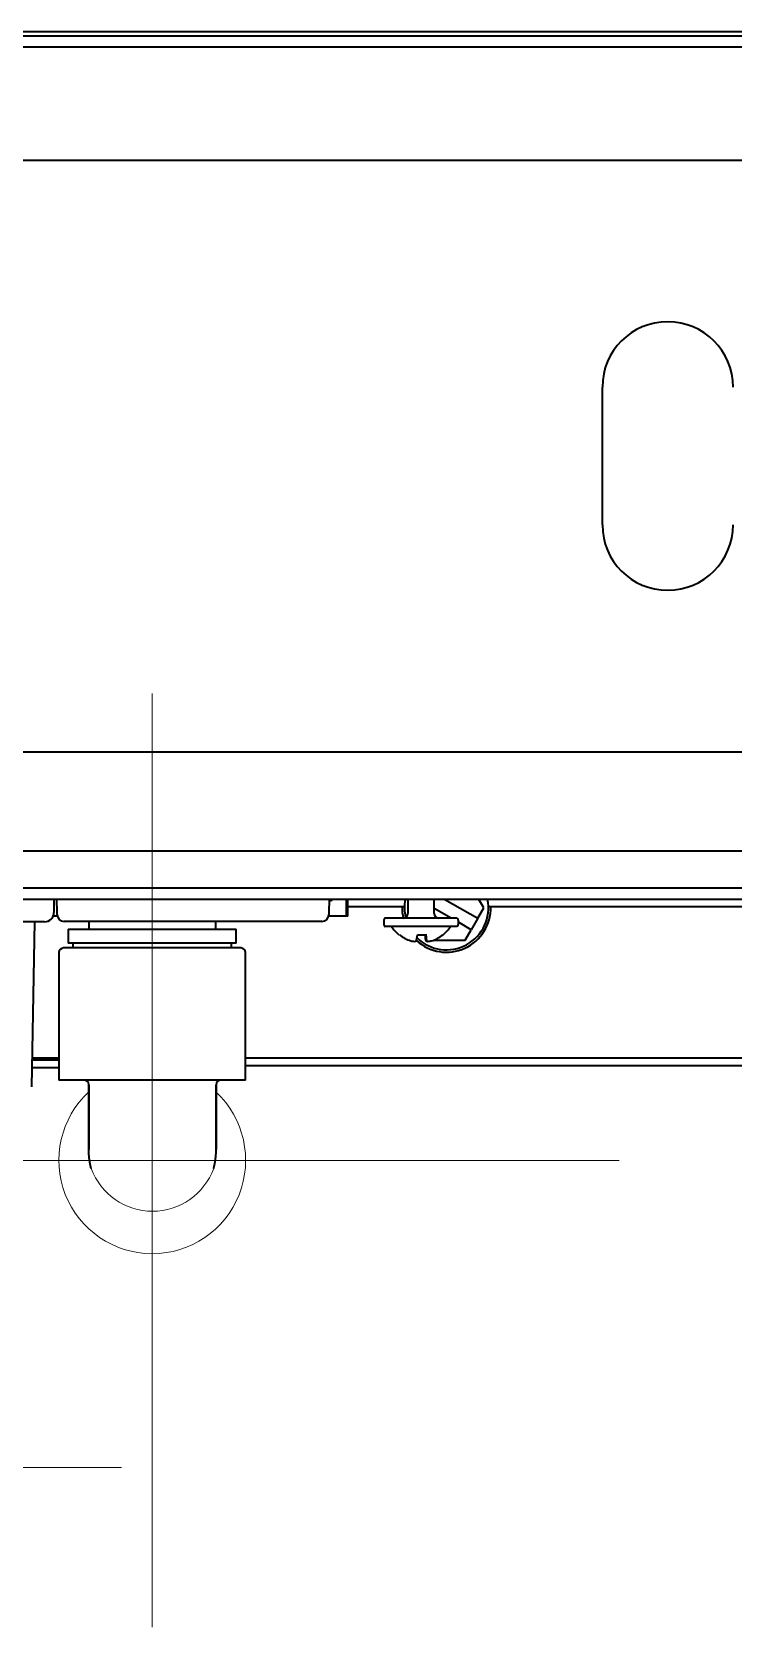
# Model space of a CAD drawing. Extents: x 53 to 4124, y 6244 to 10190.
# Drawn here: x 2342.8 to 2417.9, y 9298.4 to 9469.3 of the extents above; entities that cross this region are included whole.
import ezdxf

# ---------------------------------------------------------------- set-up
doc = ezdxf.new("R2010")
doc.units = 0
doc.header["$LTSCALE"] = 5
doc.layers.get('0').update_dxf_attribs({"linetype": 'CONTINUOUS', "lineweight": 0})
doc.layers.add('1', color=7, linetype='CONTINUOUS', true_color=0xffffff)

msp = doc.modelspace()

# ---------------------------------------------------------------- linework, layer by layer
at = {"color": 4}
for p, q in [((2355.73, 9398.44), (2355.73, 9298.44)), ((2305.73, 9348.44), (2405.73, 9348.44))]:
    msp.add_line(p, q, dxfattribs=at)
at = {"color": 6}
msp.add_line((2252.42, 9315.54), (2352.42, 9315.54), dxfattribs=at)
for centre, radius, start, end in [((2355.73, 9348.44), 10, 132.8436, 46.9023), ((2355.75, 9349.97), 6.98, 200.1021, 339.8979)]:
    msp.add_arc(centre, radius, start, end)
at = {"layer": '1', "color": 7, "linetype": 'Continuous', "lineweight": 35}
for p, q in [((2897.78, 9469.32), (2280.78, 9469.32)), ((2895.78, 9468.86), (2282.78, 9468.86)), ((2895.78, 9467.67), (2282.78, 9467.67)), ((2280.78, 9455.59), (2897.78, 9455.59)), ((2403.93, 9416.51), (2403.93, 9431.27)), ((2280.78, 9392.19), (2897.78, 9392.19)), ((2897.78, 9381.56), (2280.78, 9381.56)), ((2280.78, 9377.62), (2897.78, 9377.62)), ((2962.28, 9376.39), (2216.28, 9376.39)), ((2345.2, 9376.39), (2345.2, 9374.99)), ((2345.2, 9376.39), (2345.2, 9374.99)), ((2345.54, 9375.03), (2345.51, 9376.39)), ((2345.54, 9375.03), (2345.51, 9376.39)), ((2374.66, 9376.39), (2374.64, 9375.03)), ((2374.66, 9376.39), (2374.64, 9375.03)), ((2376.48, 9376.39), (2376.48, 9375.39)), ((2376.48, 9376.39), (2376.48, 9375.39)), ((2376.68, 9375.59), (2376.68, 9376.39)), ((2376.68, 9375.59), (2376.68, 9376.39)), ((2383.1, 9376.39), (2383.1, 9374.89)), ((2383.1, 9376.39), (2383.1, 9374.89)), ((2385.93, 9374.89), (2385.93, 9376.39)), ((2385.93, 9374.89), (2385.93, 9376.39)), ((2387.07, 9376.39), (2390.58, 9374.37)), ((2387.07, 9376.39), (2390.58, 9374.37)), ((2391.23, 9375.49), (2390.71, 9376.39)), ((2391.23, 9375.49), (2390.71, 9376.39)), ((2345.57, 9374.59), (2345.11, 9374.59)), ((2345.57, 9374.59), (2345.11, 9374.59)), ((2345.54, 9374.78), (2345.54, 9375.03)), ((2345.54, 9374.78), (2345.54, 9375.03)), ((2376.68, 9374.59), (2374.6, 9374.59)), ((2376.68, 9374.59), (2374.6, 9374.59)), ((2374.64, 9375.03), (2374.63, 9374.78)), ((2374.64, 9375.03), (2374.63, 9374.78)), ((2376.48, 9375.39), (2376.48, 9374.59)), ((2376.48, 9375.39), (2376.48, 9374.59)), ((2376.68, 9374.59), (2376.68, 9375.59)), ((2378.68, 9375.59), (2376.68, 9375.59)), ((2376.68, 9374.59), (2376.68, 9375.59)), ((2378.68, 9375.59), (2376.68, 9375.59)), ((2382.73, 9375.59), (2378.68, 9375.59)), ((2382.73, 9375.59), (2378.68, 9375.59)), ((2380.67, 9374.39), (2380.66, 9374.39)), ((2380.67, 9374.39), (2380.66, 9374.39)), ((2388.36, 9374.39), (2380.67, 9374.39)), ((2388.36, 9374.39), (2380.67, 9374.39)), ((2387.73, 9374.39), (2385.93, 9375.43)), ((2387.73, 9374.39), (2385.93, 9375.43)), ((2390.58, 9374.37), (2389.88, 9373.15)), ((2390.58, 9374.37), (2389.88, 9373.15)), ((2390.58, 9374.37), (2391.23, 9375.49)), ((2390.58, 9374.37), (2391.23, 9375.49)), ((2491.58, 9375.59), (2391.73, 9375.59)), ((2344.2, 9373.99), (2264.5, 9373.99)), ((2344.2, 9373.99), (2264.5, 9373.99)), ((2342.84, 9356.33), (2343.15, 9373.99)), ((2342.84, 9356.33), (2343.15, 9373.99)), ((2373.88, 9374.04), (2346.29, 9374.04)), ((2373.88, 9374.04), (2346.29, 9374.04)), ((2346.73, 9373.19), (2364.73, 9373.19)), ((2346.73, 9373.19), (2346.73, 9371.69)), ((2348.93, 9374.04), (2348.93, 9373.19)), ((2362.53, 9373.19), (2362.53, 9374.04)), ((2364.73, 9371.69), (2364.73, 9373.19)), ((2380.51, 9374.14), (2380.51, 9373.74)), ((2380.51, 9374.14), (2380.51, 9373.74)), ((2380.67, 9373.49), (2380.66, 9373.49)), ((2380.67, 9373.49), (2380.66, 9373.49)), ((2388.36, 9373.49), (2380.67, 9373.49)), ((2388.36, 9373.49), (2380.67, 9373.49)), ((2384.97, 9372.6), (2385.01, 9371.96)), ((2384.97, 9372.6), (2385.01, 9371.96)), ((2385.03, 9372.67), (2385.08, 9371.96)), ((2385.04, 9372.6), (2385.08, 9371.96)), ((2388.51, 9373.74), (2388.51, 9374.14)), ((2388.51, 9373.74), (2388.51, 9374.14)), ((2389.88, 9373.15), (2388.51, 9373.94)), ((2389.88, 9373.15), (2388.51, 9373.94)), ((2389.23, 9372.03), (2389.88, 9373.15)), ((2389.23, 9372.03), (2389.88, 9373.15)), ((2355.73, 9371.19), (2346.23, 9371.19)), ((2364.73, 9371.69), (2346.73, 9371.69)), ((2347.23, 9371.69), (2347.23, 9371.19)), ((2365.23, 9371.19), (2355.73, 9371.19)), ((2364.23, 9371.19), (2364.23, 9371.69)), ((2385.84, 9372.03), (2389.23, 9372.03)), ((2385.84, 9372.03), (2389.23, 9372.03)), ((2345.73, 9370.69), (2345.73, 9357.04)), ((2365.73, 9357.04), (2365.73, 9370.69)), ((2342.89, 9359.19), (2345.74, 9359.19)), ((2345.74, 9359.39), (2342.9, 9359.39)), ((2464.11, 9359.39), (2365.74, 9359.39)), ((2342.88, 9358.39), (2345.74, 9358.39)), ((2365.73, 9358.59), (2462.1, 9358.59)), ((2365.73, 9357.04), (2345.73, 9357.04)), ((2348.93, 9356.54), (2348.93, 9349.59)), ((2348.93, 9349.59), (2348.93, 9356.54)), ((2362.57, 9356.54), (2362.57, 9349.59)), ((2362.57, 9349.59), (2362.57, 9356.54)), ((2348.93, 9349.59), (2348.93, 9349.59)), ((2362.57, 9349.59), (2362.57, 9349.59))]:
    msp.add_line(p, q, dxfattribs=at)
for centre, radius, start, end in [((2410.93, 9431.27), 7, 0, 180), ((2410.93, 9416.51), 7, 180, 0), ((2372.18, 9380.49), 5, 299.7605, 304.9158), ((2372.18, 9380.49), 5, 299.7605, 304.9158), ((2387.23, 9375.49), 4.5, 168.4631, 193.2863), ((2387.23, 9375.49), 4.5, 168.4631, 193.2863), ((2387.23, 9375.49), 4.5, 225.54, 11.5369), ((2387.23, 9375.49), 4.5, 225.54, 11.5369), ((2344.2, 9374.99), 1, 270, 0), ((2344.2, 9374.99), 1, 270, 0), ((2346.29, 9374.79), 0.75, 181, 270), ((2346.29, 9374.79), 0.75, 181, 270), ((2373.88, 9374.79), 0.75, 270, 359), ((2373.88, 9374.79), 0.75, 270, 359), ((2380.8, 9374.14), 0.283, 118.0725, 180), ((2380.8, 9374.14), 0.283, 118.0725, 180), ((2387.23, 9375.49), 4.75, 178.7962, 193.3931), ((2387.23, 9375.49), 4.75, 178.7962, 193.3931), ((2382.6, 9374.89), 0.5, 270, 0), ((2382.6, 9374.89), 0.5, 270, 0), ((2387.23, 9375.49), 4.75, 227.5537, 1.2038), ((2387.23, 9375.49), 4.75, 227.5537, 1.2038), ((2386.43, 9374.89), 0.5, 180, 270), ((2386.43, 9374.89), 0.5, 180, 270), ((2388.23, 9374.14), 0.283, 0, 61.9275), ((2388.23, 9374.14), 0.283, 0, 61.9275), ((2380.8, 9373.74), 0.283, 180, 241.9275), ((2380.8, 9373.74), 0.283, 180, 241.9275), ((2384.51, 9375.49), 3.74, 212.3241, 230.6243), ((2384.51, 9375.49), 3.74, 212.3241, 230.6243), ((2384.51, 9375.49), 3.74, 309.3665, 327.6759), ((2384.51, 9375.49), 3.74, 309.3665, 327.6759), ((2388.23, 9373.74), 0.283, 298.0725, 0), ((2388.23, 9373.74), 0.283, 298.0725, 0), ((2346.23, 9370.69), 0.5, 90, 180), ((2365.23, 9370.69), 0.5, 0, 90), ((2348.43, 9356.54), 0.5, 0, 90), ((2348.43, 9356.54), 0.5, 0, 90), ((2363.07, 9356.54), 0.5, 90, 180), ((2363.07, 9356.54), 0.5, 90, 180)]:
    msp.add_arc(centre, radius, start, end, dxfattribs=at)
for centre, major_axis, ratio, start_param, end_param in [((2371.92, 9381), (3.89, -3.89), 0.998783, 6.017583, 6.078404), ((2371.92, 9381), (3.89, -3.89), 0.998783, 6.017583, 6.078404), ((2384.52, 9375.51), (3.65, -0.74), 0.997279, 4.242506, 4.615227), ((2384.52, 9375.51), (3.65, -0.74), 0.997279, 4.242506, 4.615227), ((2384.22, 9375.51), (0.27, 3.72), 0.049459, 3.443122, 3.815843), ((2384.22, 9375.51), (0.27, 3.72), 0.049459, 3.443122, 3.815843), ((2384.81, 9375.51), (0.27, -3.72), 0.049459, 5.608935, 5.981656), ((2384.81, 9375.51), (0.27, -3.72), 0.049459, 5.608935, 5.981656), ((2384.81, 9375.51), (0.27, -3.72), 0.014663, 0.29688, 0.669601), ((2384.81, 9375.51), (0.27, -3.72), 0.014663, 0.29688, 0.669601), ((2384.53, 9375.51), (3.08, -2.11), 0.99616, 5.612445, 5.985167), ((2384.53, 9375.51), (3.08, -2.11), 0.99616, 5.612445, 5.985167), ((2384.27, 9375.55), (0.86, 3.59), 0.915338, 3.146889, 3.263755), ((2384.27, 9375.55), (0.86, 3.59), 0.915338, 3.146889, 3.263755), ((2383.97, 9375.55), (0.39, 3.67), 0.44953, 3.283844, 3.400709), ((2383.97, 9375.55), (0.39, 3.67), 0.44953, 3.283844, 3.400709), ((2385.06, 9375.55), (0.39, -3.67), 0.44953, 6.024068, 6.140934), ((2385.06, 9375.55), (0.39, -3.67), 0.44953, 6.024068, 6.140934), ((2385.08, 9375.55), (0.38, -3.67), 0.391513, 6.031434, 6.1483), ((2385.08, 9375.55), (0.38, -3.67), 0.391513, 6.031434, 6.1483), ((2384.79, 9375.55), (0.76, -3.61), 0.888284, 6.193762, 6.310628), ((2384.79, 9375.55), (0.76, -3.61), 0.888284, 6.193762, 6.310628)]:
    msp.add_ellipse(centre, major_axis=major_axis, ratio=ratio, start_param=start_param, end_param=end_param, dxfattribs=at)
for points, knots in [([(2384.12, 9372.6), (2384.2, 9372.6), (2384.28, 9372.6), (2384.39, 9372.6), (2384.43, 9372.6), (2384.51, 9372.6), (2384.55, 9372.6), (2384.67, 9372.6), (2384.75, 9372.6), (2384.86, 9372.6), (2384.9, 9372.6), (2384.98, 9372.6), (2385.02, 9372.6), (2385.06, 9372.6)], [0, 0, 0, 0, 0.25, 0.25, 0.375, 0.375, 0.5, 0.5, 0.75, 0.75, 0.875, 0.875, 1, 1, 1, 1]), ([(2384.12, 9372.6), (2384.2, 9372.6), (2384.28, 9372.6), (2384.39, 9372.6), (2384.43, 9372.6), (2384.51, 9372.6), (2384.55, 9372.6), (2384.67, 9372.6), (2384.75, 9372.6), (2384.86, 9372.6), (2384.9, 9372.6), (2384.98, 9372.6), (2385.02, 9372.6), (2385.06, 9372.6)], [0, 0, 0, 0, 0.25, 0.25, 0.375, 0.375, 0.5, 0.5, 0.75, 0.75, 0.875, 0.875, 1, 1, 1, 1]), ([(2386.77, 9372.56), (2386.77, 9372.56), (2386.77, 9372.56), (2386.78, 9372.56), (2386.79, 9372.56), (2386.8, 9372.56), (2386.83, 9372.57), (2386.86, 9372.58), (2386.88, 9372.6), (2386.88, 9372.6)], [0, 0, 0, 0, 0.116365, 0.17224, 0.226659, 0.351899, 0.563672, 0.864418, 1, 1, 1, 1]), ([(2386.77, 9372.56), (2386.77, 9372.56), (2386.77, 9372.56), (2386.77, 9372.56), (2386.78, 9372.56), (2386.79, 9372.56), (2386.83, 9372.57), (2386.86, 9372.58), (2386.88, 9372.6), (2386.88, 9372.6)], [0, 0, 0, 0, 0.033866, 0.116784, 0.170281, 0.233273, 0.407021, 0.90538, 1, 1, 1, 1])]:
    msp.add_open_spline(points, degree=3, knots=knots, dxfattribs=at)
for points in [[(2349.19, 9347.57), (2349.02, 9348.24), (2348.93, 9348.92), (2348.93, 9349.59)], [(2362.31, 9347.57), (2362.48, 9348.24), (2362.57, 9348.92), (2362.57, 9349.59)]]:
    msp.add_rational_spline(points, [1.07372332759, 1.09955824474, 1.13218317293, 1.17159811216], degree=3, dxfattribs=at)

doc.saveas('drawing.dxf')
